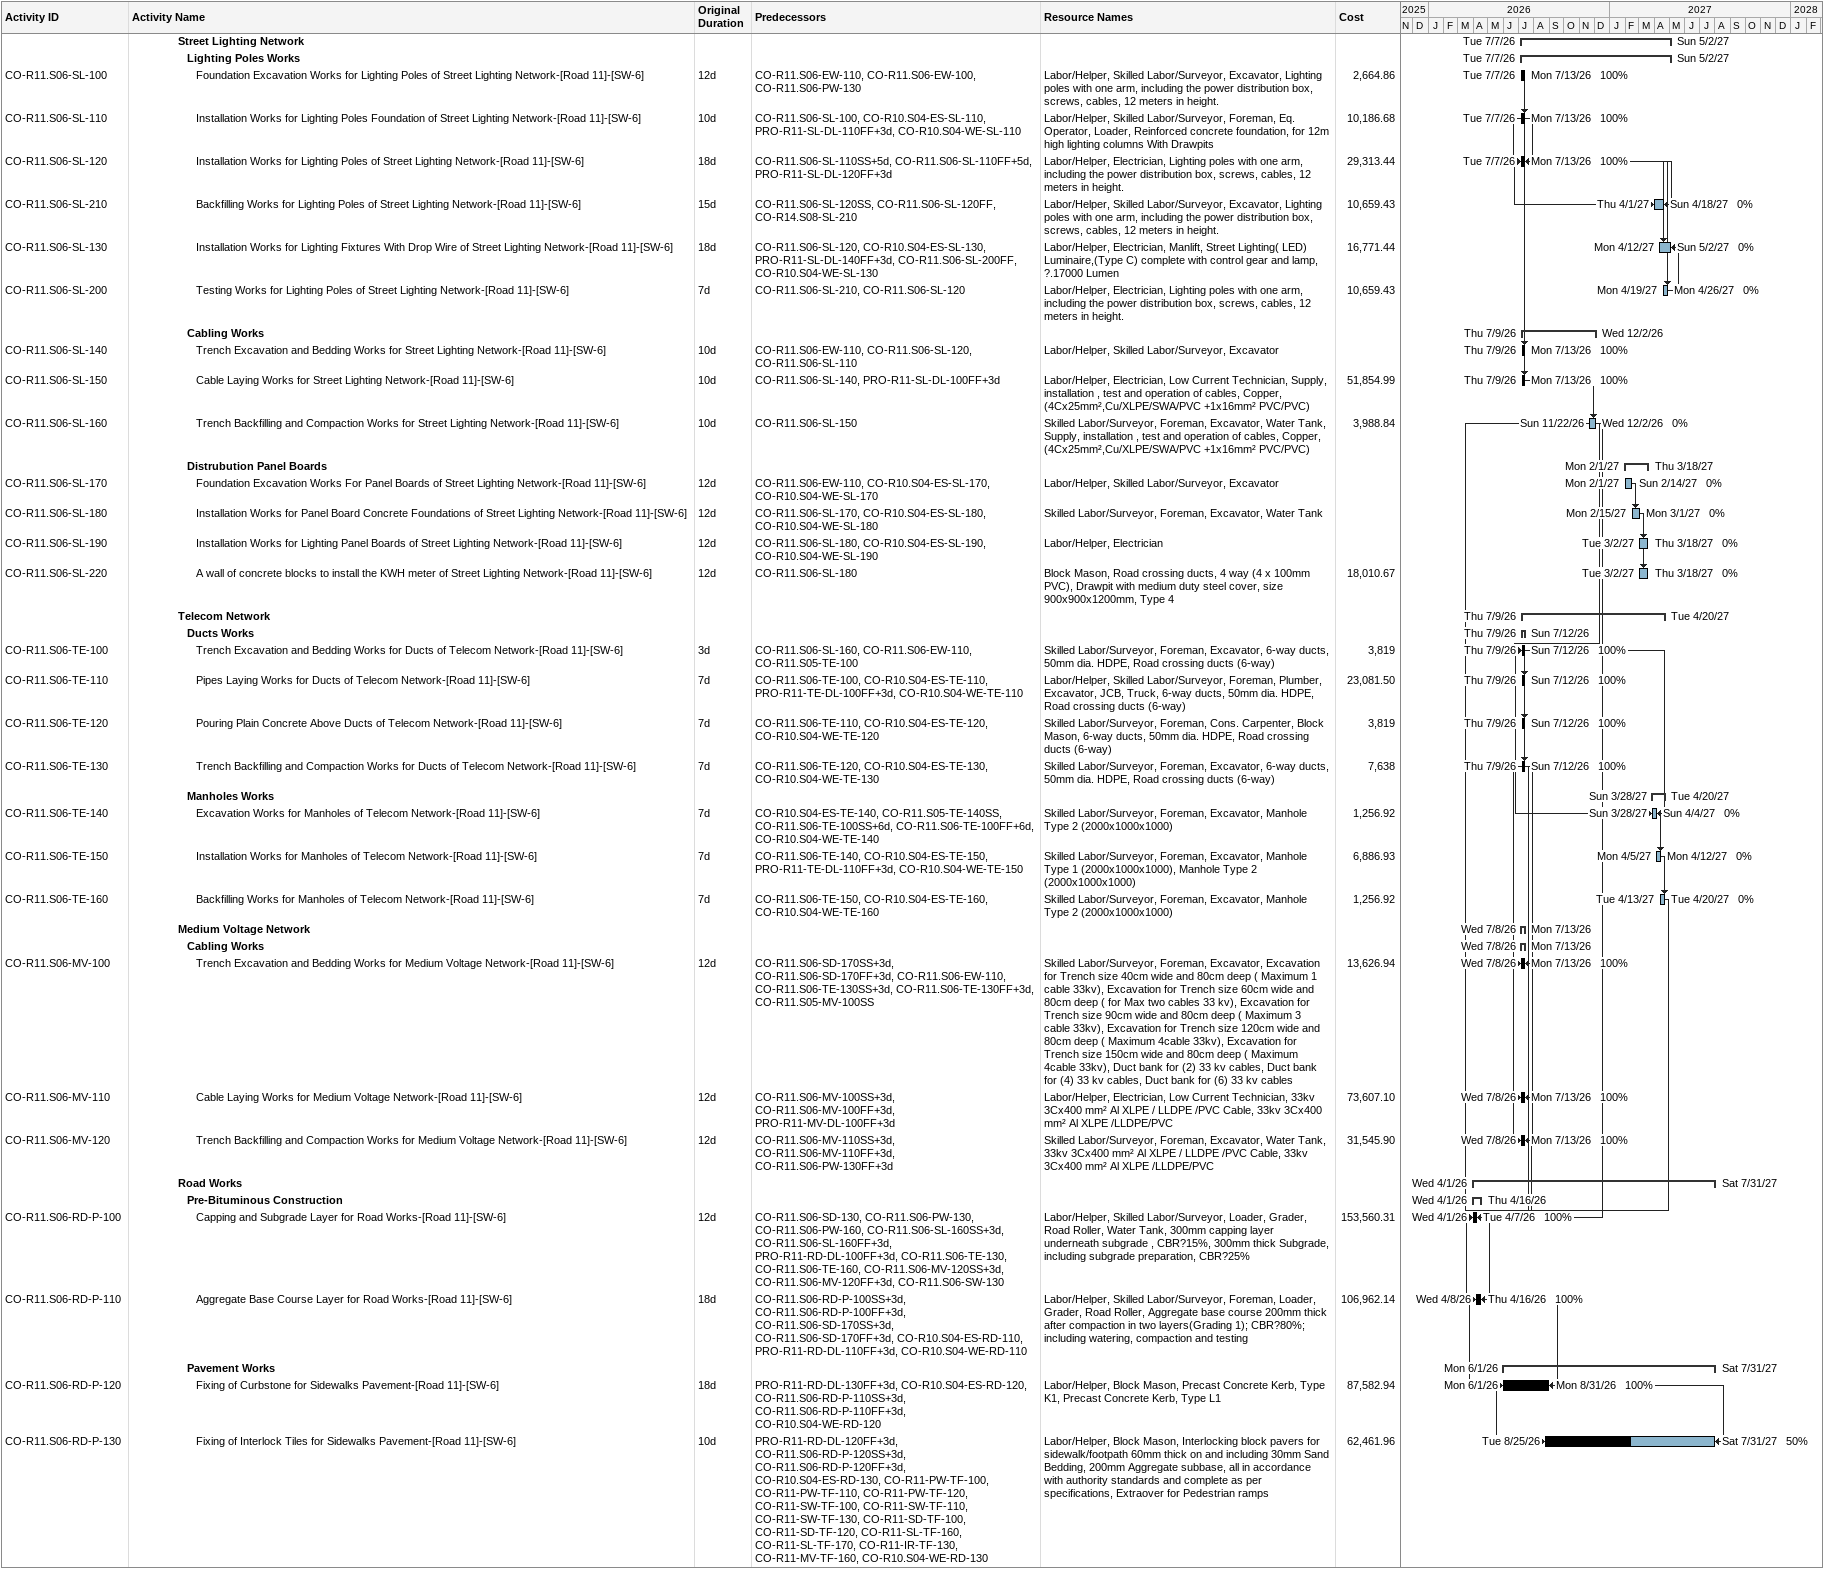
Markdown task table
| ID | Level | Task | Original duration | Start | Finish | Predecessors | Resources | % complete | Cost |
|---|---|---|---|---|---|---|---|---|---|
|  | 6 | **Street Lighting Network** |  | 2026-07-07 | 2027-05-02 |  |  |  |  |
|  | 7 | **Lighting Poles Works** |  | 2026-07-07 | 2027-05-02 |  |  |  |  |
| CO-R11.S06-SL-100 | 8 | Foundation Excavation Works for Lighting Poles of Street Lighting Network-[Road 11]-[SW-6] | 12d | 2026-07-07 | 2026-07-13 | CO-R11.S06-EW-110, CO-R11.S06-EW-100, CO-R11.S06-PW-130 | Labor/Helper, Skilled Labor/Surveyor, Excavator, Lighting poles with one arm, including the power distribution box, screws, cables, 12 meters in height. | 100 | 2664.86 |
| CO-R11.S06-SL-110 | 8 | Installation Works for Lighting Poles Foundation of Street Lighting Network-[Road 11]-[SW-6] | 10d | 2026-07-07 | 2026-07-13 | CO-R11.S06-SL-100, CO-R10.S04-ES-SL-110, PRO-R11-SL-DL-110FF+3d, CO-R10.S04-WE-SL-110 | Labor/Helper, Skilled Labor/Surveyor, Foreman, Eq. Operator, Loader, Reinforced concrete foundation, for 12m high lighting columns With Drawpits | 100 | 10186.68 |
| CO-R11.S06-SL-120 | 8 | Installation Works for Lighting Poles of Street Lighting Network-[Road 11]-[SW-6] | 18d | 2026-07-07 | 2026-07-13 | CO-R11.S06-SL-110SS+5d, CO-R11.S06-SL-110FF+5d, PRO-R11-SL-DL-120FF+3d | Labor/Helper, Electrician, Lighting poles with one arm, including the power distribution box, screws, cables, 12 meters in height. | 100 | 29313.44 |
| CO-R11.S06-SL-210 | 8 | Backfilling Works for Lighting Poles of Street Lighting Network-[Road 11]-[SW-6] | 15d | 2027-04-01 | 2027-04-18 | CO-R11.S06-SL-120SS, CO-R11.S06-SL-120FF, CO-R14.S08-SL-210 | Labor/Helper, Skilled Labor/Surveyor, Excavator, Lighting poles with one arm, including the power distribution box, screws, cables, 12 meters in height. | 0 | 10659.43 |
| CO-R11.S06-SL-130 | 8 | Installation Works for Lighting Fixtures With Drop Wire of Street Lighting Network-[Road 11]-[SW-6] | 18d | 2027-04-12 | 2027-05-02 | CO-R11.S06-SL-120, CO-R10.S04-ES-SL-130, PRO-R11-SL-DL-140FF+3d, CO-R11.S06-SL-200FF, CO-R10.S04-WE-SL-130 | Labor/Helper, Electrician, Manlift, Street Lighting( LED) Luminaire,(Type C) complete with control gear and lamp, ?.17000 Lumen | 0 | 16771.44 |
| CO-R11.S06-SL-200 | 8 | Testing Works for Lighting Poles of Street Lighting Network-[Road 11]-[SW-6] | 7d | 2027-04-19 | 2027-04-26 | CO-R11.S06-SL-210, CO-R11.S06-SL-120 | Labor/Helper, Electrician, Lighting poles with one arm, including the power distribution box, screws, cables, 12 meters in height. | 0 | 10659.43 |
|  | 7 | **Cabling Works** |  | 2026-07-09 | 2026-12-02 |  |  |  |  |
| CO-R11.S06-SL-140 | 8 | Trench Excavation and Bedding Works for Street Lighting Network-[Road 11]-[SW-6] | 10d | 2026-07-09 | 2026-07-13 | CO-R11.S06-EW-110, CO-R11.S06-SL-120, CO-R11.S06-SL-110 | Labor/Helper, Skilled Labor/Surveyor, Excavator | 100 |  |
| CO-R11.S06-SL-150 | 8 | Cable Laying Works for Street Lighting Network-[Road 11]-[SW-6] | 10d | 2026-07-09 | 2026-07-13 | CO-R11.S06-SL-140, PRO-R11-SL-DL-100FF+3d | Labor/Helper, Electrician, Low Current Technician, Supply, installation , test and operation of cables, Copper, (4Cx25mm²,Cu/XLPE/SWA/PVC +1x16mm² PVC/PVC) | 100 | 51854.99 |
| CO-R11.S06-SL-160 | 8 | Trench Backfilling and Compaction Works for Street Lighting Network-[Road 11]-[SW-6] | 10d | 2026-11-22 | 2026-12-02 | CO-R11.S06-SL-150 | Skilled Labor/Surveyor, Foreman, Excavator, Water Tank, Supply, installation , test and operation of cables, Copper, (4Cx25mm²,Cu/XLPE/SWA/PVC +1x16mm² PVC/PVC) | 0 | 3988.84 |
|  | 7 | **Distrubution Panel Boards** |  | 2027-02-01 | 2027-03-18 |  |  |  |  |
| CO-R11.S06-SL-170 | 8 | Foundation Excavation Works For Panel Boards of Street Lighting Network-[Road 11]-[SW-6] | 12d | 2027-02-01 | 2027-02-14 | CO-R11.S06-EW-110, CO-R10.S04-ES-SL-170, CO-R10.S04-WE-SL-170 | Labor/Helper, Skilled Labor/Surveyor, Excavator | 0 |  |
| CO-R11.S06-SL-180 | 8 | Installation Works for Panel Board Concrete Foundations of Street Lighting Network-[Road 11]-[SW-6] | 12d | 2027-02-15 | 2027-03-01 | CO-R11.S06-SL-170, CO-R10.S04-ES-SL-180, CO-R10.S04-WE-SL-180 | Skilled Labor/Surveyor, Foreman, Excavator, Water Tank | 0 |  |
| CO-R11.S06-SL-190 | 8 | Installation Works for Lighting Panel Boards of Street Lighting Network-[Road 11]-[SW-6] | 12d | 2027-03-02 | 2027-03-18 | CO-R11.S06-SL-180, CO-R10.S04-ES-SL-190, CO-R10.S04-WE-SL-190 | Labor/Helper, Electrician | 0 |  |
| CO-R11.S06-SL-220 | 8 | A wall of concrete blocks to install the KWH meter of Street Lighting Network-[Road 11]-[SW-6] | 12d | 2027-03-02 | 2027-03-18 | CO-R11.S06-SL-180 | Block Mason, Road crossing ducts, 4 way (4 x 100mm PVC), Drawpit with medium duty steel cover, size 900x900x1200mm, Type 4 | 0 | 18010.67 |
|  | 6 | **Telecom Network** |  | 2026-07-09 | 2027-04-20 |  |  |  |  |
|  | 7 | **Ducts Works** |  | 2026-07-09 | 2026-07-12 |  |  |  |  |
| CO-R11.S06-TE-100 | 8 | Trench Excavation and Bedding Works for Ducts of Telecom Network-[Road 11]-[SW-6] | 3d | 2026-07-09 | 2026-07-12 | CO-R11.S06-SL-160, CO-R11.S06-EW-110, CO-R11.S05-TE-100 | Skilled Labor/Surveyor, Foreman, Excavator, 6-way ducts, 50mm dia. HDPE, Road crossing ducts (6-way) | 100 | 3819 |
| CO-R11.S06-TE-110 | 8 | Pipes Laying Works for Ducts of Telecom Network-[Road 11]-[SW-6] | 7d | 2026-07-09 | 2026-07-12 | CO-R11.S06-TE-100, CO-R10.S04-ES-TE-110, PRO-R11-TE-DL-100FF+3d, CO-R10.S04-WE-TE-110 | Labor/Helper, Skilled Labor/Surveyor, Foreman, Plumber, Excavator, JCB, Truck, 6-way ducts, 50mm dia. HDPE, Road crossing ducts (6-way) | 100 | 23081.50 |
| CO-R11.S06-TE-120 | 8 | Pouring Plain Concrete Above Ducts of Telecom Network-[Road 11]-[SW-6] | 7d | 2026-07-09 | 2026-07-12 | CO-R11.S06-TE-110, CO-R10.S04-ES-TE-120, CO-R10.S04-WE-TE-120 | Skilled Labor/Surveyor, Foreman, Cons. Carpenter, Block Mason, 6-way ducts, 50mm dia. HDPE, Road crossing ducts (6-way) | 100 | 3819 |
| CO-R11.S06-TE-130 | 8 | Trench Backfilling and Compaction Works for Ducts of Telecom Network-[Road 11]-[SW-6] | 7d | 2026-07-09 | 2026-07-12 | CO-R11.S06-TE-120, CO-R10.S04-ES-TE-130, CO-R10.S04-WE-TE-130 | Skilled Labor/Surveyor, Foreman, Excavator, 6-way ducts, 50mm dia. HDPE, Road crossing ducts (6-way) | 100 | 7638 |
|  | 7 | **Manholes Works** |  | 2027-03-28 | 2027-04-20 |  |  |  |  |
| CO-R11.S06-TE-140 | 8 | Excavation Works for Manholes of Telecom Network-[Road 11]-[SW-6] | 7d | 2027-03-28 | 2027-04-04 | CO-R10.S04-ES-TE-140, CO-R11.S05-TE-140SS, CO-R11.S06-TE-100SS+6d, CO-R11.S06-TE-100FF+6d, CO-R10.S04-WE-TE-140 | Skilled Labor/Surveyor, Foreman, Excavator, Manhole Type 2 (2000x1000x1000) | 0 | 1256.92 |
| CO-R11.S06-TE-150 | 8 | Installation Works for Manholes of Telecom Network-[Road 11]-[SW-6] | 7d | 2027-04-05 | 2027-04-12 | CO-R11.S06-TE-140, CO-R10.S04-ES-TE-150, PRO-R11-TE-DL-110FF+3d, CO-R10.S04-WE-TE-150 | Skilled Labor/Surveyor, Foreman, Excavator, Manhole Type 1 (2000x1000x1000), Manhole Type 2 (2000x1000x1000) | 0 | 6886.93 |
| CO-R11.S06-TE-160 | 8 | Backfilling Works for Manholes of Telecom Network-[Road 11]-[SW-6] | 7d | 2027-04-13 | 2027-04-20 | CO-R11.S06-TE-150, CO-R10.S04-ES-TE-160, CO-R10.S04-WE-TE-160 | Skilled Labor/Surveyor, Foreman, Excavator, Manhole Type 2 (2000x1000x1000) | 0 | 1256.92 |
|  | 6 | **Medium Voltage Network** |  | 2026-07-08 | 2026-07-13 |  |  |  |  |
|  | 7 | **Cabling Works** |  | 2026-07-08 | 2026-07-13 |  |  |  |  |
| CO-R11.S06-MV-100 | 8 | Trench Excavation and Bedding Works for Medium Voltage Network-[Road 11]-[SW-6] | 12d | 2026-07-08 | 2026-07-13 | CO-R11.S06-SD-170SS+3d, CO-R11.S06-SD-170FF+3d, CO-R11.S06-EW-110, CO-R11.S06-TE-130SS+3d, CO-R11.S06-TE-130FF+3d, CO-R11.S05-MV-100SS | Skilled Labor/Surveyor, Foreman, Excavator, Excavation for Trench size 40cm wide and 80cm deep ( Maximum 1 cable 33kv), Excavation for Trench size 60cm wide and 80cm deep ( for Max two cables 33 kv), Excavation for Trench size 90cm wide and 80cm deep ( Maximum 3 cable 33kv), Excavation for Trench size 120cm wide and 80cm deep ( Maximum 4cable 33kv), Excavation for Trench size 150cm wide and 80cm deep ( Maximum 4cable 33kv), Duct bank for (2) 33 kv cables, Duct bank for (4) 33 kv cables, Duct bank for (6) 33 kv cables | 100 | 13626.94 |
| CO-R11.S06-MV-110 | 8 | Cable Laying Works for Medium Voltage Network-[Road 11]-[SW-6] | 12d | 2026-07-08 | 2026-07-13 | CO-R11.S06-MV-100SS+3d, CO-R11.S06-MV-100FF+3d, PRO-R11-MV-DL-100FF+3d | Labor/Helper, Electrician, Low Current Technician, 33kv 3Cx400 mm² Al XLPE / LLDPE /PVC Cable, 33kv 3Cx400 mm² Al XLPE /LLDPE/PVC | 100 | 73607.10 |
| CO-R11.S06-MV-120 | 8 | Trench Backfilling and Compaction Works for Medium Voltage Network-[Road 11]-[SW-6] | 12d | 2026-07-08 | 2026-07-13 | CO-R11.S06-MV-110SS+3d, CO-R11.S06-MV-110FF+3d, CO-R11.S06-PW-130FF+3d | Skilled Labor/Surveyor, Foreman, Excavator, Water Tank, 33kv 3Cx400 mm² Al XLPE / LLDPE /PVC Cable, 33kv 3Cx400 mm² Al XLPE /LLDPE/PVC | 100 | 31545.90 |
|  | 6 | **Road Works** |  | 2026-04-01 | 2027-07-31 |  |  |  |  |
|  | 7 | **Pre-Bituminous Construction** |  | 2026-04-01 | 2026-04-16 |  |  |  |  |
| CO-R11.S06-RD-P-100 | 8 | Capping and Subgrade Layer for Road Works-[Road 11]-[SW-6] | 12d | 2026-04-01 | 2026-04-07 | CO-R11.S06-SD-130, CO-R11.S06-PW-130, CO-R11.S06-PW-160, CO-R11.S06-SL-160SS+3d, CO-R11.S06-SL-160FF+3d, PRO-R11-RD-DL-100FF+3d, CO-R11.S06-TE-130, CO-R11.S06-TE-160, CO-R11.S06-MV-120SS+3d, CO-R11.S06-MV-120FF+3d, CO-R11.S06-SW-130 | Labor/Helper, Skilled Labor/Surveyor, Loader, Grader, Road Roller, Water Tank, 300mm capping layer underneath subgrade , CBR?15%, 300mm thick Subgrade, including subgrade preparation, CBR?25% | 100 | 153560.31 |
| CO-R11.S06-RD-P-110 | 8 | Aggregate Base Course Layer for Road Works-[Road 11]-[SW-6] | 18d | 2026-04-08 | 2026-04-16 | CO-R11.S06-RD-P-100SS+3d, CO-R11.S06-RD-P-100FF+3d, CO-R11.S06-SD-170SS+3d, CO-R11.S06-SD-170FF+3d, CO-R10.S04-ES-RD-110, PRO-R11-RD-DL-110FF+3d, CO-R10.S04-WE-RD-110 | Labor/Helper, Skilled Labor/Surveyor, Foreman, Loader, Grader, Road Roller, Aggregate base course 200mm thick after compaction in two layers(Grading 1); CBR?80%; including watering, compaction and testing | 100 | 106962.14 |
|  | 7 | **Pavement Works** |  | 2026-06-01 | 2027-07-31 |  |  |  |  |
| CO-R11.S06-RD-P-120 | 8 | Fixing of Curbstone for Sidewalks Pavement-[Road 11]-[SW-6] | 18d | 2026-06-01 | 2026-08-31 | PRO-R11-RD-DL-130FF+3d, CO-R10.S04-ES-RD-120, CO-R11.S06-RD-P-110SS+3d, CO-R11.S06-RD-P-110FF+3d, CO-R10.S04-WE-RD-120 | Labor/Helper, Block Mason, Precast Concrete Kerb, Type K1, Precast Concrete Kerb, Type L1 | 100 | 87582.94 |
| CO-R11.S06-RD-P-130 | 8 | Fixing of Interlock Tiles for Sidewalks Pavement-[Road 11]-[SW-6] | 10d | 2026-08-25 | 2027-07-31 | PRO-R11-RD-DL-120FF+3d, CO-R11.S06-RD-P-120SS+3d, CO-R11.S06-RD-P-120FF+3d, CO-R10.S04-ES-RD-130, CO-R11-PW-TF-100, CO-R11-PW-TF-110, CO-R11-PW-TF-120, CO-R11-SW-TF-100, CO-R11-SW-TF-110, CO-R11-SW-TF-130, CO-R11-SD-TF-100, CO-R11-SD-TF-120, CO-R11-SL-TF-160, CO-R11-SL-TF-170, CO-R11-IR-TF-130, CO-R11-MV-TF-160, CO-R10.S04-WE-RD-130 | Labor/Helper, Block Mason, Interlocking block pavers for sidewalk/footpath 60mm thick on and including 30mm Sand Bedding, 200mm Aggregate subbase, all in accordance with authority standards and complete as per specifications, Extraover for Pedestrian ramps | 50 | 62461.96 |
